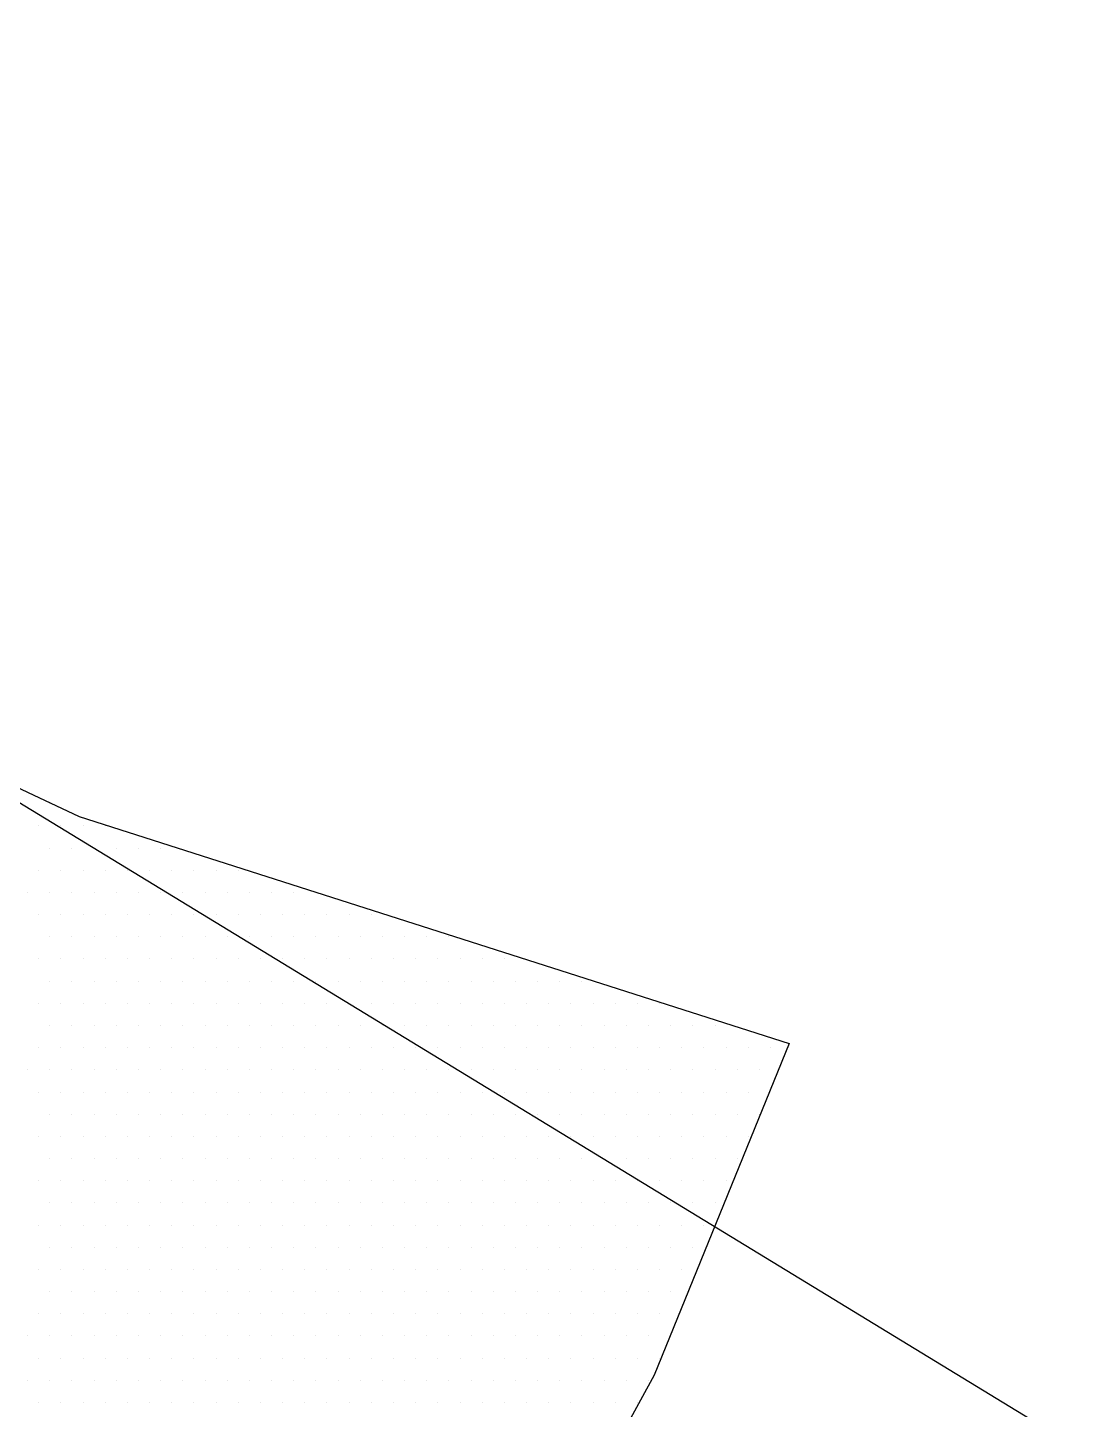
# Model space of a CAD drawing. Header units: metres. Extents: x 3.74 to 6.25, y -20.83 to -16.7.
# Drawn here: x 4.344 to 4.941, y -18.904 to -18.125 of the extents above; entities that cross this region are included whole.
import ezdxf

# ---------------------------------------------------------------- set-up
doc = ezdxf.new("R2010")
doc.units = ezdxf.units.M
doc.header["$LTSCALE"] = 25
doc.header["$MEASUREMENT"] = 0
doc.linetypes.add('STRICHPUNKTX2', pattern=[2, 1, -0.5, 0, -0.5])
doc.layers.get('0').update_dxf_attribs({"linetype": 'CONTINUOUS'})
for name, color, linetype in [('GRABUNGSGRENZE', 3, 'STRICHPUNKTX2'), ('STEINE', 4, 'CONTINUOUS'), ('STEINESCHRAFF', 4, 'CONTINUOUS')]:
    doc.layers.add(name, color=color, linetype=linetype)

# ---------------------------------------------------------------- blocks, each defined once
blk = doc.blocks.new('*X4')
at = {"color": 0}
for p, q in [((435.625, -1856.25), (435.625, -1856.25)), ((435, -1857.5), (435, -1857.5)), ((436.25, -1857.5), (436.25, -1857.5)), ((437.5, -1857.5), (437.5, -1857.5)), ((438.75, -1857.5), (438.75, -1857.5)), ((435.625, -1858.75), (435.625, -1858.75)), ((436.875, -1858.75), (436.875, -1858.75)), ((438.125, -1858.75), (438.125, -1858.75)), ((439.375, -1858.75), (439.375, -1858.75)), ((440.625, -1858.75), (440.625, -1858.75)), ((441.875, -1858.75), (441.875, -1858.75)), ((435, -1860), (435, -1860)), ((436.25, -1860), (436.25, -1860)), ((437.5, -1860), (437.5, -1860)), ((438.75, -1860), (438.75, -1860)), ((440, -1860), (440, -1860)), ((441.25, -1860), (441.25, -1860)), ((442.5, -1860), (442.5, -1860)), ((443.75, -1860), (443.75, -1860)), ((445, -1860), (445, -1860)), ((446.25, -1860), (446.25, -1860)), ((434.375, -1861.25), (434.375, -1861.25)), ((435.625, -1861.25), (435.625, -1861.25)), ((436.875, -1861.25), (436.875, -1861.25)), ((438.125, -1861.25), (438.125, -1861.25)), ((439.375, -1861.25), (439.375, -1861.25)), ((440.625, -1861.25), (440.625, -1861.25)), ((441.875, -1861.25), (441.875, -1861.25)), ((443.125, -1861.25), (443.125, -1861.25)), ((444.375, -1861.25), (444.375, -1861.25)), ((445.625, -1861.25), (445.625, -1861.25)), ((446.875, -1861.25), (446.875, -1861.25)), ((448.125, -1861.25), (448.125, -1861.25)), ((449.375, -1861.25), (449.375, -1861.25)), ((450.625, -1861.25), (450.625, -1861.25)), ((435, -1862.5), (435, -1862.5)), ((436.25, -1862.5), (436.25, -1862.5)), ((437.5, -1862.5), (437.5, -1862.5)), ((438.75, -1862.5), (438.75, -1862.5)), ((440, -1862.5), (440, -1862.5)), ((441.25, -1862.5), (441.25, -1862.5)), ((442.5, -1862.5), (442.5, -1862.5)), ((443.75, -1862.5), (443.75, -1862.5)), ((445, -1862.5), (445, -1862.5)), ((446.25, -1862.5), (446.25, -1862.5)), ((447.5, -1862.5), (447.5, -1862.5)), ((448.75, -1862.5), (448.75, -1862.5)), ((450, -1862.5), (450, -1862.5)), ((451.25, -1862.5), (451.25, -1862.5)), ((452.5, -1862.5), (452.5, -1862.5)), ((453.75, -1862.5), (453.75, -1862.5)), ((435.625, -1863.75), (435.625, -1863.75)), ((436.875, -1863.75), (436.875, -1863.75)), ((438.125, -1863.75), (438.125, -1863.75)), ((439.375, -1863.75), (439.375, -1863.75)), ((440.625, -1863.75), (440.625, -1863.75)), ((441.875, -1863.75), (441.875, -1863.75)), ((443.125, -1863.75), (443.125, -1863.75)), ((444.375, -1863.75), (444.375, -1863.75)), ((445.625, -1863.75), (445.625, -1863.75)), ((446.875, -1863.75), (446.875, -1863.75)), ((448.125, -1863.75), (448.125, -1863.75)), ((449.375, -1863.75), (449.375, -1863.75)), ((450.625, -1863.75), (450.625, -1863.75)), ((451.875, -1863.75), (451.875, -1863.75)), ((453.125, -1863.75), (453.125, -1863.75)), ((454.375, -1863.75), (454.375, -1863.75)), ((455.625, -1863.75), (455.625, -1863.75)), ((456.875, -1863.75), (456.875, -1863.75)), ((458.125, -1863.75), (458.125, -1863.75)), ((435, -1865), (435, -1865)), ((436.25, -1865), (436.25, -1865)), ((437.5, -1865), (437.5, -1865)), ((438.75, -1865), (438.75, -1865)), ((440, -1865), (440, -1865)), ((441.25, -1865), (441.25, -1865)), ((442.5, -1865), (442.5, -1865)), ((443.75, -1865), (443.75, -1865)), ((445, -1865), (445, -1865)), ((446.25, -1865), (446.25, -1865)), ((447.5, -1865), (447.5, -1865)), ((448.75, -1865), (448.75, -1865)), ((450, -1865), (450, -1865)), ((451.25, -1865), (451.25, -1865)), ((452.5, -1865), (452.5, -1865)), ((453.75, -1865), (453.75, -1865)), ((455, -1865), (455, -1865)), ((456.25, -1865), (456.25, -1865)), ((457.5, -1865), (457.5, -1865)), ((458.75, -1865), (458.75, -1865)), ((460, -1865), (460, -1865)), ((461.25, -1865), (461.25, -1865)), ((435.625, -1866.25), (435.625, -1866.25)), ((436.875, -1866.25), (436.875, -1866.25)), ((438.125, -1866.25), (438.125, -1866.25)), ((439.375, -1866.25), (439.375, -1866.25)), ((440.625, -1866.25), (440.625, -1866.25)), ((441.875, -1866.25), (441.875, -1866.25)), ((443.125, -1866.25), (443.125, -1866.25)), ((444.375, -1866.25), (444.375, -1866.25)), ((445.625, -1866.25), (445.625, -1866.25)), ((446.875, -1866.25), (446.875, -1866.25)), ((448.125, -1866.25), (448.125, -1866.25)), ((449.375, -1866.25), (449.375, -1866.25)), ((450.625, -1866.25), (450.625, -1866.25)), ((451.875, -1866.25), (451.875, -1866.25)), ((453.125, -1866.25), (453.125, -1866.25)), ((454.375, -1866.25), (454.375, -1866.25)), ((455.625, -1866.25), (455.625, -1866.25)), ((456.875, -1866.25), (456.875, -1866.25)), ((458.125, -1866.25), (458.125, -1866.25)), ((459.375, -1866.25), (459.375, -1866.25)), ((460.625, -1866.25), (460.625, -1866.25)), ((461.875, -1866.25), (461.875, -1866.25)), ((463.125, -1866.25), (463.125, -1866.25)), ((464.375, -1866.25), (464.375, -1866.25)), ((465.625, -1866.25), (465.625, -1866.25)), ((435, -1867.5), (435, -1867.5)), ((436.25, -1867.5), (436.25, -1867.5)), ((437.5, -1867.5), (437.5, -1867.5)), ((438.75, -1867.5), (438.75, -1867.5)), ((440, -1867.5), (440, -1867.5)), ((441.25, -1867.5), (441.25, -1867.5)), ((442.5, -1867.5), (442.5, -1867.5)), ((443.75, -1867.5), (443.75, -1867.5)), ((445, -1867.5), (445, -1867.5)), ((446.25, -1867.5), (446.25, -1867.5)), ((447.5, -1867.5), (447.5, -1867.5)), ((448.75, -1867.5), (448.75, -1867.5)), ((450, -1867.5), (450, -1867.5)), ((451.25, -1867.5), (451.25, -1867.5)), ((452.5, -1867.5), (452.5, -1867.5)), ((453.75, -1867.5), (453.75, -1867.5)), ((455, -1867.5), (455, -1867.5)), ((456.25, -1867.5), (456.25, -1867.5)), ((457.5, -1867.5), (457.5, -1867.5)), ((458.75, -1867.5), (458.75, -1867.5)), ((460, -1867.5), (460, -1867.5)), ((461.25, -1867.5), (461.25, -1867.5)), ((462.5, -1867.5), (462.5, -1867.5)), ((463.75, -1867.5), (463.75, -1867.5)), ((465, -1867.5), (465, -1867.5)), ((466.25, -1867.5), (466.25, -1867.5)), ((467.5, -1867.5), (467.5, -1867.5)), ((468.75, -1867.5), (468.75, -1867.5)), ((470, -1867.5), (470, -1867.5)), ((435.625, -1868.75), (435.625, -1868.75)), ((436.875, -1868.75), (436.875, -1868.75)), ((438.125, -1868.75), (438.125, -1868.75)), ((439.375, -1868.75), (439.375, -1868.75)), ((440.625, -1868.75), (440.625, -1868.75)), ((441.875, -1868.75), (441.875, -1868.75)), ((443.125, -1868.75), (443.125, -1868.75)), ((444.375, -1868.75), (444.375, -1868.75)), ((445.625, -1868.75), (445.625, -1868.75)), ((446.875, -1868.75), (446.875, -1868.75)), ((448.125, -1868.75), (448.125, -1868.75)), ((449.375, -1868.75), (449.375, -1868.75)), ((450.625, -1868.75), (450.625, -1868.75)), ((451.875, -1868.75), (451.875, -1868.75)), ((453.125, -1868.75), (453.125, -1868.75)), ((454.375, -1868.75), (454.375, -1868.75)), ((455.625, -1868.75), (455.625, -1868.75)), ((456.875, -1868.75), (456.875, -1868.75)), ((458.125, -1868.75), (458.125, -1868.75)), ((459.375, -1868.75), (459.375, -1868.75)), ((460.625, -1868.75), (460.625, -1868.75)), ((461.875, -1868.75), (461.875, -1868.75)), ((463.125, -1868.75), (463.125, -1868.75)), ((464.375, -1868.75), (464.375, -1868.75)), ((465.625, -1868.75), (465.625, -1868.75)), ((466.875, -1868.75), (466.875, -1868.75)), ((468.125, -1868.75), (468.125, -1868.75)), ((469.375, -1868.75), (469.375, -1868.75)), ((470.625, -1868.75), (470.625, -1868.75)), ((471.875, -1868.75), (471.875, -1868.75)), ((473.125, -1868.75), (473.125, -1868.75)), ((435, -1870), (435, -1870)), ((436.25, -1870), (436.25, -1870)), ((437.5, -1870), (437.5, -1870)), ((438.75, -1870), (438.75, -1870)), ((440, -1870), (440, -1870)), ((441.25, -1870), (441.25, -1870)), ((442.5, -1870), (442.5, -1870)), ((443.75, -1870), (443.75, -1870)), ((445, -1870), (445, -1870)), ((446.25, -1870), (446.25, -1870)), ((447.5, -1870), (447.5, -1870)), ((448.75, -1870), (448.75, -1870)), ((450, -1870), (450, -1870)), ((451.25, -1870), (451.25, -1870)), ((452.5, -1870), (452.5, -1870)), ((453.75, -1870), (453.75, -1870)), ((455, -1870), (455, -1870)), ((456.25, -1870), (456.25, -1870)), ((457.5, -1870), (457.5, -1870)), ((458.75, -1870), (458.75, -1870)), ((460, -1870), (460, -1870)), ((461.25, -1870), (461.25, -1870)), ((462.5, -1870), (462.5, -1870)), ((463.75, -1870), (463.75, -1870)), ((465, -1870), (465, -1870)), ((466.25, -1870), (466.25, -1870)), ((467.5, -1870), (467.5, -1870)), ((468.75, -1870), (468.75, -1870)), ((470, -1870), (470, -1870)), ((471.25, -1870), (471.25, -1870)), ((472.5, -1870), (472.5, -1870)), ((473.75, -1870), (473.75, -1870)), ((475, -1870), (475, -1870)), ((476.25, -1870), (476.25, -1870)), ((434.375, -1871.25), (434.375, -1871.25)), ((435.625, -1871.25), (435.625, -1871.25)), ((436.875, -1871.25), (436.875, -1871.25)), ((438.125, -1871.25), (438.125, -1871.25)), ((439.375, -1871.25), (439.375, -1871.25)), ((440.625, -1871.25), (440.625, -1871.25)), ((441.875, -1871.25), (441.875, -1871.25)), ((443.125, -1871.25), (443.125, -1871.25)), ((444.375, -1871.25), (444.375, -1871.25)), ((445.625, -1871.25), (445.625, -1871.25)), ((446.875, -1871.25), (446.875, -1871.25)), ((448.125, -1871.25), (448.125, -1871.25)), ((449.375, -1871.25), (449.375, -1871.25)), ((450.625, -1871.25), (450.625, -1871.25)), ((451.875, -1871.25), (451.875, -1871.25)), ((453.125, -1871.25), (453.125, -1871.25)), ((454.375, -1871.25), (454.375, -1871.25)), ((455.625, -1871.25), (455.625, -1871.25)), ((456.875, -1871.25), (456.875, -1871.25)), ((458.125, -1871.25), (458.125, -1871.25)), ((459.375, -1871.25), (459.375, -1871.25)), ((460.625, -1871.25), (460.625, -1871.25)), ((461.875, -1871.25), (461.875, -1871.25)), ((463.125, -1871.25), (463.125, -1871.25)), ((464.375, -1871.25), (464.375, -1871.25)), ((465.625, -1871.25), (465.625, -1871.25)), ((466.875, -1871.25), (466.875, -1871.25)), ((468.125, -1871.25), (468.125, -1871.25)), ((469.375, -1871.25), (469.375, -1871.25)), ((470.625, -1871.25), (470.625, -1871.25)), ((471.875, -1871.25), (471.875, -1871.25)), ((473.125, -1871.25), (473.125, -1871.25)), ((474.375, -1871.25), (474.375, -1871.25)), ((475.625, -1871.25), (475.625, -1871.25)), ((435, -1872.5), (435, -1872.5)), ((436.25, -1872.5), (436.25, -1872.5)), ((437.5, -1872.5), (437.5, -1872.5)), ((438.75, -1872.5), (438.75, -1872.5)), ((440, -1872.5), (440, -1872.5)), ((441.25, -1872.5), (441.25, -1872.5)), ((442.5, -1872.5), (442.5, -1872.5)), ((443.75, -1872.5), (443.75, -1872.5)), ((445, -1872.5), (445, -1872.5)), ((446.25, -1872.5), (446.25, -1872.5)), ((447.5, -1872.5), (447.5, -1872.5)), ((448.75, -1872.5), (448.75, -1872.5)), ((450, -1872.5), (450, -1872.5)), ((451.25, -1872.5), (451.25, -1872.5)), ((452.5, -1872.5), (452.5, -1872.5)), ((453.75, -1872.5), (453.75, -1872.5)), ((455, -1872.5), (455, -1872.5)), ((456.25, -1872.5), (456.25, -1872.5)), ((457.5, -1872.5), (457.5, -1872.5)), ((458.75, -1872.5), (458.75, -1872.5)), ((460, -1872.5), (460, -1872.5)), ((461.25, -1872.5), (461.25, -1872.5)), ((462.5, -1872.5), (462.5, -1872.5)), ((463.75, -1872.5), (463.75, -1872.5)), ((465, -1872.5), (465, -1872.5)), ((466.25, -1872.5), (466.25, -1872.5)), ((467.5, -1872.5), (467.5, -1872.5)), ((468.75, -1872.5), (468.75, -1872.5)), ((470, -1872.5), (470, -1872.5)), ((471.25, -1872.5), (471.25, -1872.5)), ((472.5, -1872.5), (472.5, -1872.5)), ((473.75, -1872.5), (473.75, -1872.5)), ((475, -1872.5), (475, -1872.5)), ((435.625, -1873.75), (435.625, -1873.75)), ((436.875, -1873.75), (436.875, -1873.75)), ((438.125, -1873.75), (438.125, -1873.75)), ((439.375, -1873.75), (439.375, -1873.75)), ((440.625, -1873.75), (440.625, -1873.75)), ((441.875, -1873.75), (441.875, -1873.75)), ((443.125, -1873.75), (443.125, -1873.75)), ((444.375, -1873.75), (444.375, -1873.75)), ((445.625, -1873.75), (445.625, -1873.75)), ((446.875, -1873.75), (446.875, -1873.75)), ((448.125, -1873.75), (448.125, -1873.75)), ((449.375, -1873.75), (449.375, -1873.75)), ((450.625, -1873.75), (450.625, -1873.75)), ((451.875, -1873.75), (451.875, -1873.75)), ((453.125, -1873.75), (453.125, -1873.75)), ((454.375, -1873.75), (454.375, -1873.75)), ((455.625, -1873.75), (455.625, -1873.75)), ((456.875, -1873.75), (456.875, -1873.75)), ((458.125, -1873.75), (458.125, -1873.75)), ((459.375, -1873.75), (459.375, -1873.75)), ((460.625, -1873.75), (460.625, -1873.75)), ((461.875, -1873.75), (461.875, -1873.75)), ((463.125, -1873.75), (463.125, -1873.75)), ((464.375, -1873.75), (464.375, -1873.75)), ((465.625, -1873.75), (465.625, -1873.75)), ((466.875, -1873.75), (466.875, -1873.75)), ((468.125, -1873.75), (468.125, -1873.75)), ((469.375, -1873.75), (469.375, -1873.75)), ((470.625, -1873.75), (470.625, -1873.75)), ((471.875, -1873.75), (471.875, -1873.75)), ((473.125, -1873.75), (473.125, -1873.75)), ((474.375, -1873.75), (474.375, -1873.75)), ((475.625, -1873.75), (475.625, -1873.75)), ((435, -1875), (435, -1875)), ((436.25, -1875), (436.25, -1875)), ((437.5, -1875), (437.5, -1875)), ((438.75, -1875), (438.75, -1875)), ((440, -1875), (440, -1875)), ((441.25, -1875), (441.25, -1875)), ((442.5, -1875), (442.5, -1875)), ((443.75, -1875), (443.75, -1875)), ((445, -1875), (445, -1875)), ((446.25, -1875), (446.25, -1875)), ((447.5, -1875), (447.5, -1875)), ((448.75, -1875), (448.75, -1875)), ((450, -1875), (450, -1875)), ((451.25, -1875), (451.25, -1875)), ((452.5, -1875), (452.5, -1875)), ((453.75, -1875), (453.75, -1875)), ((455, -1875), (455, -1875)), ((456.25, -1875), (456.25, -1875)), ((457.5, -1875), (457.5, -1875)), ((458.75, -1875), (458.75, -1875)), ((460, -1875), (460, -1875)), ((461.25, -1875), (461.25, -1875)), ((462.5, -1875), (462.5, -1875)), ((463.75, -1875), (463.75, -1875)), ((465, -1875), (465, -1875)), ((466.25, -1875), (466.25, -1875)), ((467.5, -1875), (467.5, -1875)), ((468.75, -1875), (468.75, -1875)), ((470, -1875), (470, -1875)), ((471.25, -1875), (471.25, -1875)), ((472.5, -1875), (472.5, -1875)), ((473.75, -1875), (473.75, -1875)), ((475, -1875), (475, -1875)), ((435.625, -1876.25), (435.625, -1876.25)), ((436.875, -1876.25), (436.875, -1876.25)), ((438.125, -1876.25), (438.125, -1876.25)), ((439.375, -1876.25), (439.375, -1876.25)), ((440.625, -1876.25), (440.625, -1876.25)), ((441.875, -1876.25), (441.875, -1876.25)), ((443.125, -1876.25), (443.125, -1876.25)), ((444.375, -1876.25), (444.375, -1876.25)), ((445.625, -1876.25), (445.625, -1876.25)), ((446.875, -1876.25), (446.875, -1876.25)), ((448.125, -1876.25), (448.125, -1876.25)), ((449.375, -1876.25), (449.375, -1876.25)), ((450.625, -1876.25), (450.625, -1876.25)), ((451.875, -1876.25), (451.875, -1876.25)), ((453.125, -1876.25), (453.125, -1876.25)), ((454.375, -1876.25), (454.375, -1876.25)), ((455.625, -1876.25), (455.625, -1876.25)), ((456.875, -1876.25), (456.875, -1876.25)), ((458.125, -1876.25), (458.125, -1876.25)), ((459.375, -1876.25), (459.375, -1876.25)), ((460.625, -1876.25), (460.625, -1876.25)), ((461.875, -1876.25), (461.875, -1876.25)), ((463.125, -1876.25), (463.125, -1876.25)), ((464.375, -1876.25), (464.375, -1876.25)), ((465.625, -1876.25), (465.625, -1876.25)), ((466.875, -1876.25), (466.875, -1876.25)), ((468.125, -1876.25), (468.125, -1876.25)), ((469.375, -1876.25), (469.375, -1876.25)), ((470.625, -1876.25), (470.625, -1876.25)), ((471.875, -1876.25), (471.875, -1876.25)), ((473.125, -1876.25), (473.125, -1876.25)), ((474.375, -1876.25), (474.375, -1876.25)), ((435, -1877.5), (435, -1877.5)), ((436.25, -1877.5), (436.25, -1877.5)), ((437.5, -1877.5), (437.5, -1877.5)), ((438.75, -1877.5), (438.75, -1877.5)), ((440, -1877.5), (440, -1877.5)), ((441.25, -1877.5), (441.25, -1877.5)), ((442.5, -1877.5), (442.5, -1877.5)), ((443.75, -1877.5), (443.75, -1877.5)), ((445, -1877.5), (445, -1877.5)), ((446.25, -1877.5), (446.25, -1877.5)), ((447.5, -1877.5), (447.5, -1877.5)), ((448.75, -1877.5), (448.75, -1877.5)), ((450, -1877.5), (450, -1877.5)), ((451.25, -1877.5), (451.25, -1877.5)), ((452.5, -1877.5), (452.5, -1877.5)), ((453.75, -1877.5), (453.75, -1877.5)), ((455, -1877.5), (455, -1877.5)), ((456.25, -1877.5), (456.25, -1877.5)), ((457.5, -1877.5), (457.5, -1877.5)), ((458.75, -1877.5), (458.75, -1877.5)), ((460, -1877.5), (460, -1877.5)), ((461.25, -1877.5), (461.25, -1877.5)), ((462.5, -1877.5), (462.5, -1877.5)), ((463.75, -1877.5), (463.75, -1877.5)), ((465, -1877.5), (465, -1877.5)), ((466.25, -1877.5), (466.25, -1877.5)), ((467.5, -1877.5), (467.5, -1877.5)), ((468.75, -1877.5), (468.75, -1877.5)), ((470, -1877.5), (470, -1877.5)), ((471.25, -1877.5), (471.25, -1877.5)), ((472.5, -1877.5), (472.5, -1877.5)), ((473.75, -1877.5), (473.75, -1877.5)), ((435.625, -1878.75), (435.625, -1878.75)), ((436.875, -1878.75), (436.875, -1878.75)), ((438.125, -1878.75), (438.125, -1878.75)), ((439.375, -1878.75), (439.375, -1878.75)), ((440.625, -1878.75), (440.625, -1878.75)), ((441.875, -1878.75), (441.875, -1878.75)), ((443.125, -1878.75), (443.125, -1878.75)), ((444.375, -1878.75), (444.375, -1878.75)), ((445.625, -1878.75), (445.625, -1878.75)), ((446.875, -1878.75), (446.875, -1878.75)), ((448.125, -1878.75), (448.125, -1878.75)), ((449.375, -1878.75), (449.375, -1878.75)), ((450.625, -1878.75), (450.625, -1878.75)), ((451.875, -1878.75), (451.875, -1878.75)), ((453.125, -1878.75), (453.125, -1878.75)), ((454.375, -1878.75), (454.375, -1878.75)), ((455.625, -1878.75), (455.625, -1878.75)), ((456.875, -1878.75), (456.875, -1878.75)), ((458.125, -1878.75), (458.125, -1878.75)), ((459.375, -1878.75), (459.375, -1878.75)), ((460.625, -1878.75), (460.625, -1878.75)), ((461.875, -1878.75), (461.875, -1878.75)), ((463.125, -1878.75), (463.125, -1878.75)), ((464.375, -1878.75), (464.375, -1878.75)), ((465.625, -1878.75), (465.625, -1878.75)), ((466.875, -1878.75), (466.875, -1878.75)), ((468.125, -1878.75), (468.125, -1878.75)), ((469.375, -1878.75), (469.375, -1878.75)), ((470.625, -1878.75), (470.625, -1878.75)), ((471.875, -1878.75), (471.875, -1878.75)), ((473.125, -1878.75), (473.125, -1878.75)), ((435, -1880), (435, -1880)), ((436.25, -1880), (436.25, -1880)), ((437.5, -1880), (437.5, -1880)), ((438.75, -1880), (438.75, -1880)), ((440, -1880), (440, -1880)), ((441.25, -1880), (441.25, -1880)), ((442.5, -1880), (442.5, -1880)), ((443.75, -1880), (443.75, -1880)), ((445, -1880), (445, -1880)), ((446.25, -1880), (446.25, -1880)), ((447.5, -1880), (447.5, -1880)), ((448.75, -1880), (448.75, -1880)), ((450, -1880), (450, -1880)), ((451.25, -1880), (451.25, -1880)), ((452.5, -1880), (452.5, -1880)), ((453.75, -1880), (453.75, -1880)), ((455, -1880), (455, -1880)), ((456.25, -1880), (456.25, -1880)), ((457.5, -1880), (457.5, -1880)), ((458.75, -1880), (458.75, -1880)), ((460, -1880), (460, -1880)), ((461.25, -1880), (461.25, -1880)), ((462.5, -1880), (462.5, -1880)), ((463.75, -1880), (463.75, -1880)), ((465, -1880), (465, -1880)), ((466.25, -1880), (466.25, -1880)), ((467.5, -1880), (467.5, -1880)), ((468.75, -1880), (468.75, -1880)), ((470, -1880), (470, -1880)), ((471.25, -1880), (471.25, -1880)), ((472.5, -1880), (472.5, -1880)), ((435.625, -1881.25), (435.625, -1881.25)), ((436.875, -1881.25), (436.875, -1881.25)), ((438.125, -1881.25), (438.125, -1881.25)), ((439.375, -1881.25), (439.375, -1881.25)), ((440.625, -1881.25), (440.625, -1881.25)), ((441.875, -1881.25), (441.875, -1881.25)), ((443.125, -1881.25), (443.125, -1881.25)), ((444.375, -1881.25), (444.375, -1881.25)), ((445.625, -1881.25), (445.625, -1881.25)), ((446.875, -1881.25), (446.875, -1881.25)), ((448.125, -1881.25), (448.125, -1881.25)), ((449.375, -1881.25), (449.375, -1881.25)), ((450.625, -1881.25), (450.625, -1881.25)), ((451.875, -1881.25), (451.875, -1881.25)), ((453.125, -1881.25), (453.125, -1881.25)), ((454.375, -1881.25), (454.375, -1881.25)), ((455.625, -1881.25), (455.625, -1881.25)), ((456.875, -1881.25), (456.875, -1881.25)), ((458.125, -1881.25), (458.125, -1881.25)), ((459.375, -1881.25), (459.375, -1881.25)), ((460.625, -1881.25), (460.625, -1881.25)), ((461.875, -1881.25), (461.875, -1881.25)), ((463.125, -1881.25), (463.125, -1881.25)), ((464.375, -1881.25), (464.375, -1881.25)), ((465.625, -1881.25), (465.625, -1881.25)), ((466.875, -1881.25), (466.875, -1881.25)), ((468.125, -1881.25), (468.125, -1881.25)), ((469.375, -1881.25), (469.375, -1881.25)), ((470.625, -1881.25), (470.625, -1881.25)), ((471.875, -1881.25), (471.875, -1881.25)), ((435, -1882.5), (435, -1882.5)), ((436.25, -1882.5), (436.25, -1882.5)), ((437.5, -1882.5), (437.5, -1882.5)), ((438.75, -1882.5), (438.75, -1882.5)), ((440, -1882.5), (440, -1882.5)), ((441.25, -1882.5), (441.25, -1882.5)), ((442.5, -1882.5), (442.5, -1882.5)), ((443.75, -1882.5), (443.75, -1882.5)), ((445, -1882.5), (445, -1882.5)), ((446.25, -1882.5), (446.25, -1882.5)), ((447.5, -1882.5), (447.5, -1882.5)), ((448.75, -1882.5), (448.75, -1882.5)), ((450, -1882.5), (450, -1882.5)), ((451.25, -1882.5), (451.25, -1882.5)), ((452.5, -1882.5), (452.5, -1882.5)), ((453.75, -1882.5), (453.75, -1882.5)), ((455, -1882.5), (455, -1882.5)), ((456.25, -1882.5), (456.25, -1882.5)), ((457.5, -1882.5), (457.5, -1882.5)), ((458.75, -1882.5), (458.75, -1882.5)), ((460, -1882.5), (460, -1882.5)), ((461.25, -1882.5), (461.25, -1882.5)), ((462.5, -1882.5), (462.5, -1882.5)), ((463.75, -1882.5), (463.75, -1882.5)), ((465, -1882.5), (465, -1882.5)), ((466.25, -1882.5), (466.25, -1882.5)), ((467.5, -1882.5), (467.5, -1882.5)), ((468.75, -1882.5), (468.75, -1882.5)), ((470, -1882.5), (470, -1882.5)), ((471.25, -1882.5), (471.25, -1882.5)), ((435.625, -1883.75), (435.625, -1883.75)), ((436.875, -1883.75), (436.875, -1883.75)), ((438.125, -1883.75), (438.125, -1883.75)), ((439.375, -1883.75), (439.375, -1883.75)), ((440.625, -1883.75), (440.625, -1883.75)), ((441.875, -1883.75), (441.875, -1883.75)), ((443.125, -1883.75), (443.125, -1883.75)), ((444.375, -1883.75), (444.375, -1883.75)), ((445.625, -1883.75), (445.625, -1883.75)), ((446.875, -1883.75), (446.875, -1883.75)), ((448.125, -1883.75), (448.125, -1883.75)), ((449.375, -1883.75), (449.375, -1883.75)), ((450.625, -1883.75), (450.625, -1883.75)), ((451.875, -1883.75), (451.875, -1883.75)), ((453.125, -1883.75), (453.125, -1883.75)), ((454.375, -1883.75), (454.375, -1883.75)), ((455.625, -1883.75), (455.625, -1883.75)), ((456.875, -1883.75), (456.875, -1883.75)), ((458.125, -1883.75), (458.125, -1883.75)), ((459.375, -1883.75), (459.375, -1883.75)), ((460.625, -1883.75), (460.625, -1883.75)), ((461.875, -1883.75), (461.875, -1883.75)), ((463.125, -1883.75), (463.125, -1883.75)), ((464.375, -1883.75), (464.375, -1883.75)), ((465.625, -1883.75), (465.625, -1883.75)), ((466.875, -1883.75), (466.875, -1883.75)), ((468.125, -1883.75), (468.125, -1883.75)), ((469.375, -1883.75), (469.375, -1883.75)), ((470.625, -1883.75), (470.625, -1883.75)), ((435, -1885), (435, -1885)), ((436.25, -1885), (436.25, -1885)), ((437.5, -1885), (437.5, -1885)), ((438.75, -1885), (438.75, -1885)), ((440, -1885), (440, -1885)), ((441.25, -1885), (441.25, -1885)), ((442.5, -1885), (442.5, -1885)), ((443.75, -1885), (443.75, -1885)), ((445, -1885), (445, -1885)), ((446.25, -1885), (446.25, -1885)), ((447.5, -1885), (447.5, -1885)), ((448.75, -1885), (448.75, -1885)), ((450, -1885), (450, -1885)), ((451.25, -1885), (451.25, -1885)), ((452.5, -1885), (452.5, -1885)), ((453.75, -1885), (453.75, -1885)), ((455, -1885), (455, -1885)), ((456.25, -1885), (456.25, -1885)), ((457.5, -1885), (457.5, -1885)), ((458.75, -1885), (458.75, -1885)), ((460, -1885), (460, -1885)), ((461.25, -1885), (461.25, -1885)), ((462.5, -1885), (462.5, -1885)), ((463.75, -1885), (463.75, -1885)), ((465, -1885), (465, -1885)), ((466.25, -1885), (466.25, -1885)), ((467.5, -1885), (467.5, -1885)), ((468.75, -1885), (468.75, -1885)), ((470, -1885), (470, -1885)), ((434.375, -1886.25), (434.375, -1886.25)), ((435.625, -1886.25), (435.625, -1886.25)), ((436.875, -1886.25), (436.875, -1886.25)), ((438.125, -1886.25), (438.125, -1886.25)), ((439.375, -1886.25), (439.375, -1886.25)), ((440.625, -1886.25), (440.625, -1886.25)), ((441.875, -1886.25), (441.875, -1886.25)), ((443.125, -1886.25), (443.125, -1886.25)), ((444.375, -1886.25), (444.375, -1886.25)), ((445.625, -1886.25), (445.625, -1886.25)), ((446.875, -1886.25), (446.875, -1886.25)), ((448.125, -1886.25), (448.125, -1886.25)), ((449.375, -1886.25), (449.375, -1886.25)), ((450.625, -1886.25), (450.625, -1886.25)), ((451.875, -1886.25), (451.875, -1886.25)), ((453.125, -1886.25), (453.125, -1886.25)), ((454.375, -1886.25), (454.375, -1886.25)), ((455.625, -1886.25), (455.625, -1886.25)), ((456.875, -1886.25), (456.875, -1886.25)), ((458.125, -1886.25), (458.125, -1886.25)), ((459.375, -1886.25), (459.375, -1886.25)), ((460.625, -1886.25), (460.625, -1886.25)), ((461.875, -1886.25), (461.875, -1886.25)), ((463.125, -1886.25), (463.125, -1886.25)), ((464.375, -1886.25), (464.375, -1886.25)), ((465.625, -1886.25), (465.625, -1886.25)), ((466.875, -1886.25), (466.875, -1886.25)), ((468.125, -1886.25), (468.125, -1886.25)), ((469.375, -1886.25), (469.375, -1886.25)), ((435, -1887.5), (435, -1887.5)), ((436.25, -1887.5), (436.25, -1887.5)), ((437.5, -1887.5), (437.5, -1887.5)), ((438.75, -1887.5), (438.75, -1887.5)), ((440, -1887.5), (440, -1887.5)), ((441.25, -1887.5), (441.25, -1887.5)), ((442.5, -1887.5), (442.5, -1887.5)), ((443.75, -1887.5), (443.75, -1887.5)), ((445, -1887.5), (445, -1887.5)), ((446.25, -1887.5), (446.25, -1887.5)), ((447.5, -1887.5), (447.5, -1887.5)), ((448.75, -1887.5), (448.75, -1887.5)), ((450, -1887.5), (450, -1887.5)), ((451.25, -1887.5), (451.25, -1887.5)), ((452.5, -1887.5), (452.5, -1887.5)), ((453.75, -1887.5), (453.75, -1887.5)), ((455, -1887.5), (455, -1887.5)), ((456.25, -1887.5), (456.25, -1887.5)), ((457.5, -1887.5), (457.5, -1887.5)), ((458.75, -1887.5), (458.75, -1887.5)), ((460, -1887.5), (460, -1887.5)), ((461.25, -1887.5), (461.25, -1887.5)), ((462.5, -1887.5), (462.5, -1887.5)), ((463.75, -1887.5), (463.75, -1887.5)), ((465, -1887.5), (465, -1887.5)), ((466.25, -1887.5), (466.25, -1887.5)), ((467.5, -1887.5), (467.5, -1887.5)), ((468.75, -1887.5), (468.75, -1887.5)), ((470, -1887.5), (470, -1887.5)), ((434.375, -1888.75), (434.375, -1888.75)), ((435.625, -1888.75), (435.625, -1888.75)), ((436.875, -1888.75), (436.875, -1888.75)), ((438.125, -1888.75), (438.125, -1888.75)), ((439.375, -1888.75), (439.375, -1888.75)), ((440.625, -1888.75), (440.625, -1888.75)), ((441.875, -1888.75), (441.875, -1888.75)), ((443.125, -1888.75), (443.125, -1888.75)), ((444.375, -1888.75), (444.375, -1888.75)), ((445.625, -1888.75), (445.625, -1888.75)), ((446.875, -1888.75), (446.875, -1888.75)), ((448.125, -1888.75), (448.125, -1888.75)), ((449.375, -1888.75), (449.375, -1888.75)), ((450.625, -1888.75), (450.625, -1888.75)), ((451.875, -1888.75), (451.875, -1888.75)), ((453.125, -1888.75), (453.125, -1888.75)), ((454.375, -1888.75), (454.375, -1888.75)), ((455.625, -1888.75), (455.625, -1888.75)), ((456.875, -1888.75), (456.875, -1888.75)), ((458.125, -1888.75), (458.125, -1888.75)), ((459.375, -1888.75), (459.375, -1888.75)), ((460.625, -1888.75), (460.625, -1888.75)), ((461.875, -1888.75), (461.875, -1888.75)), ((463.125, -1888.75), (463.125, -1888.75)), ((464.375, -1888.75), (464.375, -1888.75)), ((465.625, -1888.75), (465.625, -1888.75)), ((466.875, -1888.75), (466.875, -1888.75)), ((468.125, -1888.75), (468.125, -1888.75)), ((469.375, -1888.75), (469.375, -1888.75)), ((435, -1890), (435, -1890)), ((436.25, -1890), (436.25, -1890)), ((437.5, -1890), (437.5, -1890)), ((438.75, -1890), (438.75, -1890)), ((440, -1890), (440, -1890)), ((441.25, -1890), (441.25, -1890)), ((442.5, -1890), (442.5, -1890)), ((443.75, -1890), (443.75, -1890)), ((445, -1890), (445, -1890)), ((446.25, -1890), (446.25, -1890)), ((447.5, -1890), (447.5, -1890)), ((448.75, -1890), (448.75, -1890)), ((450, -1890), (450, -1890)), ((451.25, -1890), (451.25, -1890)), ((452.5, -1890), (452.5, -1890)), ((453.75, -1890), (453.75, -1890)), ((455, -1890), (455, -1890)), ((456.25, -1890), (456.25, -1890)), ((457.5, -1890), (457.5, -1890)), ((458.75, -1890), (458.75, -1890)), ((460, -1890), (460, -1890)), ((461.25, -1890), (461.25, -1890)), ((462.5, -1890), (462.5, -1890)), ((463.75, -1890), (463.75, -1890)), ((465, -1890), (465, -1890)), ((466.25, -1890), (466.25, -1890)), ((467.5, -1890), (467.5, -1890)), ((468.75, -1890), (468.75, -1890))]:
    blk.add_line(p, q, dxfattribs=at)

msp = doc.modelspace()

# ---------------------------------------------------------------- linework, layer by layer
at = {"layer": 'GRABUNGSGRENZE', "flags": 128}
msp.add_lwpolyline([(6.24774, -20.82628), (3.88853, -19.74854), (3.87041, -19.55384), (3.89225, -19.3071), (3.88932, -19.09708), (3.87247, -18.96289), (3.78515, -18.76086), (3.75341, -18.59063), (3.74415, -18.32723), (3.74329, -18.24536), (3.99311, -18.15377), (4.01129, -18.00418), (3.82077, -17.81021), (3.84305, -17.66823), (3.84381, -17.37021), (3.94131, -17.33573), (3.94041, -17.24521), (3.87273, -17.23583), (3.91265, -16.69659), (4.22493, -16.7034), (4.2336, -18.49755), (4.96935, -18.94601), (5.35883, -19.28559), (6.2545, -19.54927)], dxfattribs=at)
at = {"layer": 'STEINE'}
msp.add_lwpolyline([(4.29178, -19.02365), (4.15879, -18.9637), (3.96348, -18.83791), (3.92676, -18.81314), (3.95342, -18.74488), (3.95975, -18.67925), (3.99502, -18.60129), (4.0499, -18.47239), (4.06904, -18.42807), (4.25605, -18.51474), (4.37274, -18.56968), (4.77301, -18.69765), (4.69701, -18.88462), (4.57439, -19.1089), (4.54395, -19.12531), (4.48997, -19.10825), (4.29178, -19.02365)], dxfattribs=at)

# ---------------------------------------------------------------- block references
at = {"layer": 'STEINESCHRAFF', "xscale": 0.01, "yscale": 0.01, "zscale": 0.01}
msp.add_blockref('*X4', (0, 0), dxfattribs=at)

doc.saveas('drawing.dxf')
